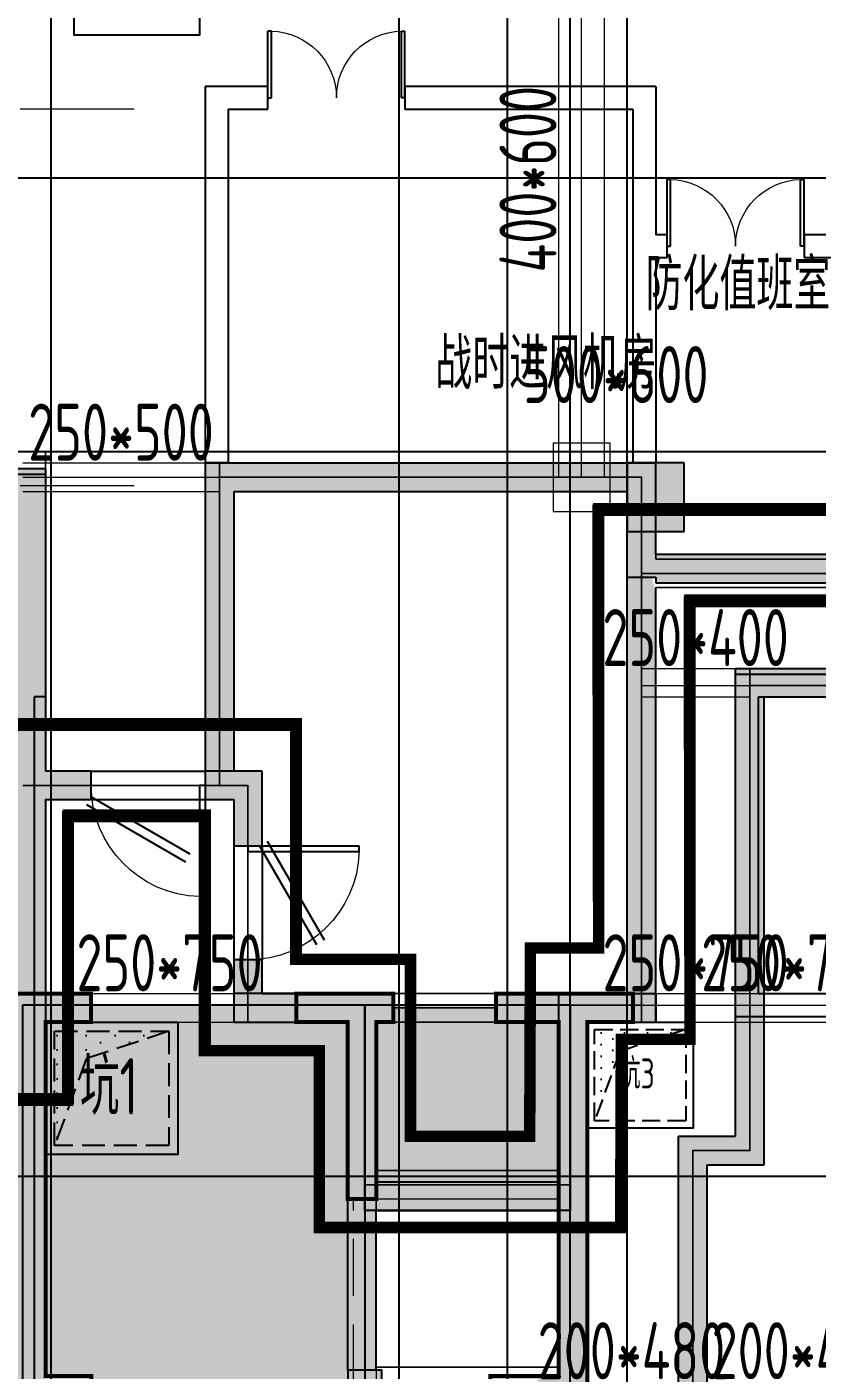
# Model space of a CAD drawing. Extents: x 369444 to 684549, y -549309 to 575337.
# Drawn here: x 485911 to 492840, y 393707 to 405479 of the extents above; entities that cross this region are included whole.
import ezdxf

# ---------------------------------------------------------------- set-up
doc = ezdxf.new("R2010")
doc.units = 0
doc.header["$LTSCALE"] = 1000
doc.header["$MEASUREMENT"] = 0
for name, pattern in [('DASH', [0.35, 0.25, -0.1]), ('DASHED', [0.75, 0.5, -0.25]), ('DOTE', [2.42, 2, -0.2, 0.02, -0.2]), ('HIDDEN', [9.525, 6.35, -3.175])]:
    doc.linetypes.add(name, pattern=pattern)
for name, color, linetype, lineweight, true_color in [('-1-0-1', 7, 'Continuous', 0, 0xc0c0c0), ('-1-1-2', 7, 'Continuous', 0, 0xc0c0c0), ('-2-0-1', 1, 'Continuous', 0, 0xff0000), ('-2-1-2', 9, 'Continuous', 0, 0x808080), ('1-6-1', 7, 'Continuous', 0, 0x55ff55), ('1-6-2', 7, 'Continuous', 0, 0x55ff55), ('11-6-1', 2, 'Continuous', 0, 0xffff00), ('11-6-2', 2, 'Continuous', 0, 0xffff00), ('11-6-5', 2, 'Continuous', 0, 0xffff00), ('12-6-1', 4, 'Continuous', 0, 0x00ffff), ('12-6-2', 4, 'Continuous', 0, 0x00ffff), ('12-6-5', 4, 'Continuous', 0, 0x00ffff), ('21-0-1', 7, 'Continuous', 0, 0xb4dfff), ('21-0-2', 7, 'Continuous', 0, 0xb4dfff)]:
    doc.layers.add(name, color=color, linetype=linetype, lineweight=lineweight, true_color=true_color)
for name, color, linetype in [('A-WALL-HATCH', 8, 'Continuous'), ('AIRD-PLUM', 122, 'Continuous'), ('BEAM_CON', 4, 'Continuous'), ('BEAM_SE', 144, 'DASHED'), ('COLUMN', 9, 'Continuous'), ('DOTE', 1, 'Continuous'), ('PUB_HATCH', 8, 'Continuous'), ('WALL', 9, 'Continuous'), ('WINDOW', 4, 'Continuous'), ('XX', 13, 'HIDDEN'), ('作业图', 7, 'Continuous'), ('填充', 8, 'Continuous'), ('文字', 2, 'Continuous'), ('砼墙', 151, 'Continuous'), ('车库集水坑', 60, 'Continuous'), ('防火分区线', 7, 'Continuous')]:
    doc.layers.add(name, color=color, linetype=linetype)
doc.layers.add('DOTE2', color=122, linetype='DOTE', lineweight=9)
doc.layers.add('S_ConcWall', color=3, linetype='Continuous', lineweight=35)
doc.styles.add('_TCH_DIM', font='SIMPLEX', dxfattribs={"bigfont": 'GBCBIG'})
doc.styles.add('yjkcad', font='yjkeng.shx', dxfattribs={"width": 0.7, "height": 250, "bigfont": 'yjkchn.shx'})
doc.styles.add('说明', font='TSSDENG', dxfattribs={"width": 0.7, "bigfont": 'HZTXT'})

# ---------------------------------------------------------------- blocks, each defined once
blk = doc.blocks.new('$DorLib2D$00000001')
for p, q in [((0.45, 0.975), (0.5, 0.975)), ((0.45, 0), (0.45, 0.975)), ((0.5, 0), (0.5, 0.975)), ((0.5, 0), (0.45, 0))]:
    blk.add_line(p, q)
at = {"lineweight": 13}
blk.add_arc((0.475, 0), 0.975, 91.4693, 180, dxfattribs=at)
blk = doc.blocks.new('nihao23fdf')
at = {"layer": '砼墙'}
h = blk.add_hatch(color=0, dxfattribs=at)
h.dxf.hatch_style = 1
h.paths.add_polyline_path([(-17550, -6200), (-17550, -5950), (-17950, -5950), (-17950, -2850), (-17550, -2850), (-17550, -2600), (-18250, -2600), (-18250, -6000), (-18250, -6200), (-18050, -6200)])
h.paths.add_polyline_path([(-17950, -8300), (-18250, -8300), (-18250, -13650), (-17400, -13650), (-17400, -13400), (-17950, -13400)])
h.paths.add_polyline_path([(-14075, -9250), (-13825, -9250), (-13825, -7250), (-14075, -7250)])
h.paths.add_polyline_path([(-13800, -10450), (-14100, -10450), (-14100, -13400), (-14700, -13400), (-14700, -13650), (-14049, -13650), (-13249, -13650), (-13249, -13400), (-13800, -13400)])
h.paths.add_polyline_path([(-15250, -2600), (-15750, -2600), (-15750, -2850), (-15300, -2850), (-15300, -4400), (-15050, -4400), (-15050, -2850), (-14900, -2850), (-14900, -2600)])
h.paths.add_polyline_path([(-13450, -2850), (-13450, -5950), (-14050, -5950), (-14050, -6200), (-13200, -6200), (-13200, -2850), (-12801, -2850), (-12801, -2600), (-13250, -2600), (-14000, -2600), (-14000, -2850)])
h.paths.add_polyline_path([(-10400, -2600), (-11001, -2600), (-11001, -2850), (-10425, -2850), (-10425, -4650), (-10175, -4650), (-10175, -2850), (-9800, -2850), (-9800, -2600)])
h.paths.add_polyline_path([(-8300, -2600), (-8300, 0), (0, 0), (0, -2600), (-600, -2600), (-600, -2800), (0, -2800), (0, -2850), (0, -4700), (250, -4700), (250, -2850), (900, -2850), (900, -2600), (250, -2600), (250, 250), (-8550, 250), (-8550, -2600), (-8600, -2600), (-8600, -2800), (-8600, -2850), (-7950, -2850), (-7950, -4500), (-7700, -4500), (-7700, -2600)])
h.paths.add_polyline_path([(2725, -2850), (3300, -2850), (3300, -2600), (2701, -2600), (2100, -2600), (2100, -2850), (2475, -2850), (2475, -4650), (2725, -4650)])
h.paths.add_polyline_path([(5500, -2850), (5500, -6200), (6350, -6200), (6350, -5950), (5750, -5950), (5750, -2850), (6300, -2850), (6300, -2600), (5550, -2600), (5100, -2600), (5100, -2850)])
h.paths.add_polyline_path([(7551, -2600), (7200, -2600), (7200, -2850), (7350, -2850), (7350, -4400), (7600, -4400), (7600, -2850), (8050, -2850), (8050, -2600)])
h.paths.add_polyline_path([(10250, -2850), (10250, -5950), (9850, -5950), (9850, -6200), (10350, -6200), (10550, -6200), (10550, -6000), (10550, -2600), (9850, -2600), (9850, -2850)])
h.paths.add_polyline_path([(10550, -8300), (10250, -8300), (10250, -13400), (9700, -13400), (9700, -13650), (10550, -13650)])
h.paths.add_polyline_path([(6100, -13400), (5550, -13400), (5550, -13650), (6350, -13650), (7000, -13650), (7000, -13400), (6400, -13400), (6400, -10450), (6100, -10450)])
h.paths.add_polyline_path([(6125, -9250), (6375, -9250), (6375, -7250), (6125, -7250)])
h.paths.add_polyline_path([(-450, -14650), (-450, -13650), (150, -13650), (150, -13400), (-450, -13400), (-450, -10210), (-700, -10210), (-700, -14250), (-950, -14250), (-950, -14650)])
h.paths.add_polyline_path([(250, -9210), (250, -6200), (800, -6200), (800, -5950), (0, -5950), (0, -6000), (0, -6200), (0, -8900), (-450, -8900), (-900, -8900), (-900, -9210), (-700, -9210), (-700, -9310), (-450, -9310), (-450, -9210)])
h.paths.add_polyline_path([(-7250, -9210), (-7250, -9310), (-7000, -9310), (-7000, -9210), (-6800, -9210), (-6800, -8900), (-7250, -8900), (-7700, -8900), (-7700, -6200), (-7700, -6000), (-7700, -5950), (-8500, -5950), (-8500, -6200), (-7950, -6200), (-7950, -9210)])
h.paths.add_polyline_path([(-7250, -13400), (-7850, -13400), (-7850, -13650), (-7250, -13650), (-7250, -14650), (-6750, -14650), (-6750, -14250), (-7000, -14250), (-7000, -10209), (-7250, -10209)])
at = {"layer": '砼墙', "color": 0, "lineweight": 35, "ltscale": 1}
for points in [[(-17950, -5950), (-17950, -2850), (-17550, -2850), (-17550, -2600), (-18250, -2600), (-18250, -6000), (-18250, -6200), (-18050, -6200), (-17550, -6200), (-17550, -5950)], [(-14900, -2600), (-14900, -2850), (-15050, -2850), (-15050, -4400), (-15300, -4400), (-15300, -2850), (-15750, -2850), (-15750, -2600), (-15250, -2600)], [(-13200, -2850), (-13200, -6200), (-14050, -6200), (-14050, -5950), (-13450, -5950), (-13450, -2850), (-14000, -2850), (-14000, -2600), (-13250, -2600), (-12801, -2600), (-12801, -2850)]]:
    blk.add_lwpolyline(points, close=True, dxfattribs=at)
blk = doc.blocks.new('_FZH')
blk.add_lwpolyline([(-0.5, -0.5), (0.5, -0.5), (0.5, 0.5), (-0.5, 0.5)], close=True)
at = {"layer": 'PUB_HATCH'}
blk.add_solid([(-0.5, -0.5), (0.5, -0.5), (-0.5, 0.5), (0.5, 0.5)], dxfattribs=at)
blk = doc.blocks.new('$DorLib2D$00000002')
for p, q in [((-0.5, 0), (-0.5, 0.4875)), ((-0.475, 0.4875), (-0.5, 0.4875)), ((-0.475, 0), (-0.475, 0.4875)), ((0.475, 0), (0.475, 0.4875)), ((0.475, 0.4875), (0.5, 0.4875)), ((0.5, 0), (0.5, 0.4875)), ((-0.5, 0), (-0.475, 0)), ((0.5, 0), (0.475, 0))]:
    blk.add_line(p, q)
at = {"lineweight": 13}
for centre, start, end in [((-0.4875, 0), 0, 88.53072), ((0.4875, 0), 91.46928, 180)]:
    blk.add_arc(centre, 0.4875, start, end, dxfattribs=at)
blk = doc.blocks.new('$DorLib2D$00000179')
at = {"color": 0}
for p, q in [((-0.54, 0.169), (0.326, 0.669)), ((-0.5, 0.1), (0.366, 0.6))]:
    blk.add_line(p, q, dxfattribs=at)
blk = doc.blocks.new('JSK1000')
at = {"layer": 'AIRD-PLUM'}
h = blk.add_hatch(dxfattribs=at)
h.set_pattern_fill('DOTS', color=8, scale=80, style=0)
h.set_pattern_definition([(0, (-20, -20), (63.5, 127), [0, -127])])
h.paths.add_polyline_path([(80, 1080), (80, 80), (321, 803), (1080, 1080)])
at = {"layer": 'AIRD-PLUM', "ltscale": 0.25}
blk.add_lwpolyline([(0, 0), (1160, 0), (1160, 1160), (0, 1160)], close=True, dxfattribs=at)
at = {"layer": 'AIRD-PLUM', "color": 8, "linetype": 'DASH', "ltscale": 0.8}
blk.add_lwpolyline([(80, 80), (1080, 80), (1080, 1080), (80, 1080)], close=True, dxfattribs=at)
blk.add_lwpolyline([(80, 80), (321, 803), (1080, 1080)], dxfattribs=at)
blk = doc.blocks.new('A$C69B9310D')
at = {"layer": 'AIRD-PLUM', "xscale": -1, "rotation": 90}
blk.add_blockref('JSK1000', (1160, 1160), dxfattribs=at)
at = {"layer": '文字', "style": '说明', "width": 0.7}
blk.add_text('坑1', height=495, dxfattribs=at).set_placement((302, 350))
blk = doc.blocks.new('A$C344F088D')
at = {"layer": 'BEAM_CON', "color": 0, "lineweight": 18, "ltscale": 1}
for p, q in [((-12551, 200), (-9001, 200)), ((-12551, -50), (-10751, -50)), ((-9901, -50), (-9001, -50)), ((-7801, -50), (-6001, -50)), ((-10050, -3200), (-10050, -1600))]:
    blk.add_line(p, q, dxfattribs=at)
at = {"layer": 'BEAM_SE', "color": 0, "lineweight": 18, "ltscale": 1}
for p, q in [((-7801, 200), (-6001, 200)), ((-10250, -3200), (-10250, -1600))]:
    blk.add_line(p, q, dxfattribs=at)
at = {"layer": 'S_ConcWall', "color": 0, "lineweight": 35, "ltscale": 1, "const_width": 35}
for points in [[(-12550, -3150), (-12950, -3150), (-12950, -50), (-12551, -50), (-12551, 200), (-13250, 200), (-13250, -3200), (-13250, -3400), (-13050, -3400), (-12550, -3400)], [(-10251, 200), (-9901, 200), (-9901, -50), (-10051, -50), (-10050, -1600), (-10300, -1600), (-10301, -50), (-10751, -50), (-10751, 200)], [(-7801, -50), (-8200, -50), (-8200, -3400), (-9050, -3400), (-9050, -3150), (-8450, -3150), (-8450, -50), (-9001, -50), (-9001, 200), (-8250, 200), (-7801, 200)]]:
    blk.add_lwpolyline(points, close=True, dxfattribs=at)

msp = doc.modelspace()

# ---------------------------------------------------------------- hatches: boundary and pattern name
at = {"layer": 'A-WALL-HATCH'}
msp.add_hatch(color=256, dxfattribs=at).paths.add_polyline_path([(491674.6, 401057), (491674.6, 401657), (491174.6, 401657), (491174.6, 401057)])
at = {"layer": 'PUB_HATCH'}
for color, points in [(256, [(485774.6, 401357), (486074.6, 401607), (483474.6, 401607), (483974.6, 401357)]), (256, [(486074.6, 401607), (485774.6, 401357), (485774.6, 399857), (485834.6, 399727), (486074.6, 399707)]), (256, [(487724.6, 401407), (487474.6, 401657), (487474.6, 398957), (487724.6, 398957)]), (256, [(487474.6, 401657), (487724.6, 401407), (491174.6, 401407), (491424.6, 401657)]), (256, [(491374.6, 400727), (491424.6, 400857), (491424.6, 401657), (491174.6, 401407), (491174.6, 400707)]), (256, [(491374.6, 400727), (491424.6, 400607), (494824.6, 400607), (494524.6, 400857), (491424.6, 400857)]), (256, [(491424.6, 400657), (491424.6, 400607), (491374.6, 400727), (491174.6, 400707), (491174.6, 400657)]), (31, [(491174.6, 397007), (491424.6, 396757), (491424.6, 400557), (491374.6, 400677), (491174.6, 400657)]), (256, [(492124.6, 399857), (492374.6, 399607), (500174.6, 399607), (499924.6, 399857)]), (256, [(492124.6, 395757), (492374.6, 395507), (492374.6, 399607), (492124.6, 399857)]), (256, [(485834.6, 399727), (485774.6, 399607), (485774.6, 398807), (485974.6, 398823.6), (486074.6, 398957), (486074.6, 399707)]), (256, [(486074.6, 398707), (486474.6, 398707), (486474.6, 398957), (486074.6, 398957), (485974.6, 398823.6)]), (256, [(487974.6, 398957), (487474.6, 398957), (487474.6, 398707), (487724.6, 398707)]), (256, [(487724.6, 398707), (487724.6, 398302.6), (487974.6, 398302.6), (487974.6, 398957)]), (256, [(485974.6, 398823.6), (485774.6, 398807), (485774.6, 393407), (486014.6, 393527), (486074.6, 393707), (486074.6, 398707)]), (256, [(487974.6, 397007), (487974.6, 397302.6), (487724.6, 397302.6), (487724.6, 396757)]), (256, [(487974.6, 397007), (487724.6, 396757), (488724.5, 396757), (488857.8, 396840.3), (488874.5, 397007)]), (256, [(488857.8, 396840.3), (488974.5, 396757), (489124.1, 396757), (489124.1, 397007), (488874.5, 397007)]), (256, [(490574.6, 397007.1), (490824.6, 396757.1), (491424.6, 396757.1), (491424.6, 397007.1)]), (256, [(490657.9, 395232.1), (490824.6, 395232.1), (490824.6, 396757.1), (490574.6, 397007.1), (490574.6, 395357.1)]), (256, [(488891.1, 395232.1), (488974.5, 395357.1), (488974.5, 396757), (488857.8, 396840.3), (488724.5, 396757), (488724.5, 395232.1)]), (256, [(491624.6, 391957), (491874.6, 391707), (491874.6, 395507), (491624.6, 395757)]), (256, [(491624.6, 395757), (491874.6, 395507), (492374.6, 395507), (492124.6, 395757)]), (256, [(488891.1, 395232.1), (488974.5, 395107.1), (490574.6, 395107.1), (490657.9, 395232.1), (490574.6, 395357.1), (488974.5, 395357.1)]), (256, [(488724.5, 393707), (488974.5, 393707), (488974.5, 395107.1), (488891.1, 395232.1), (488724.5, 395232.1)]), (256, [(490574.6, 393707), (490824.6, 393707), (490824.6, 395232.1), (490657.9, 395232.1), (490574.6, 395107.1)])]:
    msp.add_hatch(color=color, dxfattribs=at).paths.add_polyline_path(points)
at = {"layer": '填充'}
h = msp.add_hatch(dxfattribs=at)
h.set_pattern_fill('DOTS', color=256, scale=100)
h.set_pattern_definition([(0, (439806.72, 608323.87), (79.375, 158.75), [0, -158.75])])
h.paths.add_polyline_path([(488874.5, 395107), (490674.5, 395107), (490674.5, 396907), (488874.5, 396907)])
h.paths.add_polyline_path([(488874.5, 396907), (485874.5, 396907), (485874.5, 392107), (488874.5, 392107)])
h.paths.add_polyline_path([(509674.5, 394707), (511524.7, 394707), (511524.7, 396907), (509674.5, 396907)])

# ---------------------------------------------------------------- linework, layer by layer
at = {"layer": '-1-0-1', "color": 0}
for p in [(487599.4, 401532, -3600), (490774.3, 401532, -3600), (491299.4, 401532, -3600), (491299.4, 400689.9, -3600), (491299.4, 399706.9, -3600), (492249.4, 399706.9, -3600), (487599.4, 398831.9, -3600), (487849.4, 398831.9, -3600), (486474.1, 396906.9, -3600), (487849.4, 396906.9, -3600), (488873.8, 396906.9, -3600), (490674.3, 396906.9, -3600), (491299.4, 396906.9, -3600), (492249.4, 396906.9, -3600), (491749.2, 395632.2, -3600), (492249.4, 395632.2, -3600), (488874.3, 395331.7, -3600), (490674.3, 395332.1, -3600)]:
    msp.add_point(p, dxfattribs=at)
at = {"layer": '-1-1-2', "color": 0}
for p, q in [((487599.4, 401532, -3600), (487599.4, 401532)), ((490774.3, 401532, -3600), (490774.3, 401532)), ((491299.4, 401532, -3600), (491299.4, 401532)), ((491299.4, 400689.9, -3600), (491299.4, 400689.9)), ((491299.4, 399706.9, -3600), (491299.4, 399706.9)), ((492249.4, 399706.9, -3600), (492249.4, 399706.9)), ((487599.4, 398831.9, -3600), (487599.4, 398831.9)), ((487849.4, 398831.9, -3600), (487849.4, 398831.9)), ((486474.1, 396906.9, -3600), (486474.1, 396906.9)), ((487849.4, 396906.9, -3600), (487849.4, 396906.9)), ((488873.8, 396906.9, -3600), (488873.8, 396906.9)), ((490674.3, 396906.9, -3600), (490674.3, 396906.9)), ((491299.4, 396906.9, -3600), (491299.4, 396906.9)), ((492249.4, 396906.9, -3600), (492249.4, 396906.9)), ((491749.2, 395632.2, -3600), (491749.2, 395632.2)), ((492249.4, 395632.2, -3600), (492249.4, 395632.2)), ((488874.3, 395331.7, -3600), (488874.3, 395331.7)), ((490674.3, 395332.1, -3600), (490674.3, 395332.1))]:
    msp.add_line(p, q, dxfattribs=at)
at = {"layer": '-2-0-1', "color": 0}
for p, q in [((490774.3, 401532, -3600), (490774.3, 406757.1, -3600)), ((485874.3, 401532, -3600), (487599.4, 401532, -3600)), ((487599.4, 398831.9, -3600), (487599.4, 401532, -3600)), ((487599.4, 401532, -3600), (490774.3, 401532, -3600)), ((490774.3, 401532, -3600), (491299.4, 401532, -3600)), ((491299.4, 400689.9, -3600), (491299.4, 401532, -3600)), ((491299.4, 400689.9, -3600), (494674.4, 400689.9, -3600)), ((491299.4, 399706.9, -3600), (491299.4, 400689.9, -3600)), ((491299.4, 396906.9, -3600), (491299.4, 399706.9, -3600)), ((491299.4, 399706.9, -3600), (492249.4, 399706.9, -3600)), ((492249.4, 399706.9, -3600), (495624.3, 399706.9, -3600)), ((492249.4, 396906.9, -3600), (492249.4, 399706.9, -3600)), ((485874.3, 398831.9, -3600), (487599.4, 398831.9, -3600)), ((487599.4, 398831.9, -3600), (487849.4, 398831.9, -3600)), ((487849.4, 396906.9, -3600), (487849.4, 398831.9, -3600)), ((485874.3, 396906.9, -3600), (486474.1, 396906.9, -3600)), ((486474.1, 396906.9, -3600), (487849.4, 396906.9, -3600)), ((487849.4, 396906.9, -3600), (488873.8, 396906.9, -3600)), ((488874.3, 395331.7, -3600), (488873.8, 396906.9, -3600)), ((488873.8, 396906.9, -3600), (490674.3, 396906.9, -3600)), ((490674.3, 395332.1, -3600), (490674.3, 396906.9, -3600)), ((490674.3, 396906.9, -3600), (491299.4, 396906.9, -3600)), ((491299.4, 396906.9, -3600), (492249.4, 396906.9, -3600)), ((492249.4, 396906.9, -3600), (493030.2, 396906.9, -3600)), ((492249.4, 395632.2, -3600), (492249.4, 396906.9, -3600)), ((491749.2, 393506.9, -3600), (491749.2, 395632.2, -3600)), ((491749.2, 395632.2, -3600), (492249.4, 395632.2, -3600)), ((488874.3, 395331.7, -3600), (490674.3, 395332.1, -3600)), ((488874.3, 393506.9, -3600), (488874.3, 395331.7, -3600)), ((490674.3, 393506.9, -3600), (490674.3, 395332.1, -3600))]:
    msp.add_line(p, q, dxfattribs=at)
at = {"layer": '-2-1-2', "color": 0}
for p, q in [((490774.3, 401532), (490774.3, 406757.1)), ((485874.3, 401532), (487599.4, 401532)), ((487599.4, 398831.9), (487599.4, 401532)), ((487599.4, 401532), (490774.3, 401532)), ((490774.3, 401532), (491299.4, 401532)), ((491299.4, 400689.9), (491299.4, 401532)), ((491299.4, 400689.9), (494674.4, 400689.9)), ((491299.4, 399706.9), (491299.4, 400689.9)), ((491299.4, 396906.9), (491299.4, 399706.9)), ((491299.4, 399706.9), (492249.4, 399706.9)), ((492249.4, 399706.9), (495624.3, 399706.9)), ((492249.4, 396906.9), (492249.4, 399706.9)), ((485874.3, 398831.9), (487599.4, 398831.9)), ((487599.4, 398831.9), (487849.4, 398831.9)), ((487849.4, 396906.9), (487849.4, 398831.9)), ((485874.3, 396906.9), (486474.1, 396906.9)), ((486474.1, 396906.9), (487849.4, 396906.9)), ((487849.4, 396906.9), (488873.8, 396906.9)), ((488874.3, 395331.7), (488873.8, 396906.9)), ((488873.8, 396906.9), (490674.3, 396906.9)), ((490674.3, 395332.1), (490674.3, 396906.9)), ((490674.3, 396906.9), (491299.4, 396906.9)), ((491299.4, 396906.9), (492249.4, 396906.9)), ((492249.4, 396906.9), (493030.2, 396906.9)), ((492249.4, 395632.2), (492249.4, 396906.9)), ((491749.2, 393506.9), (491749.2, 395632.2)), ((491749.2, 395632.2), (492249.4, 395632.2)), ((488874.3, 395331.7), (490674.3, 395332.1)), ((488874.3, 393506.9), (488874.3, 395331.7)), ((490674.3, 393506.9), (490674.3, 395332.1))]:
    msp.add_line(p, q, dxfattribs=at)
at = {"layer": '1-6-1', "color": 0}
for p, q in [((486074.3, 401756.9, -3600), (483499.4, 401756.9, -3600)), ((483499.4, 401756.9), (486074.3, 401756.9)), ((486074.3, 401756.9), (486074.3, 401532)), ((486074.3, 401756.9, -3600), (486074.3, 401756.9)), ((486074.3, 401532, -3600), (486074.3, 401756.9, -3600)), ((486074.3, 401756.9), (486074.3, 401756.9, -3600)), ((487474.4, 401657, -3600), (487474.4, 398956.9, -3600)), ((487474.4, 401657), (487474.4, 401657, -3600)), ((487474.4, 398956.9), (487474.4, 401657)), ((487474.4, 401657, -3600), (487474.4, 401657)), ((490774.3, 401657, -3600), (487474.4, 401657, -3600)), ((487474.4, 401657), (490774.3, 401657)), ((490774.3, 401657, -3600), (490774.3, 401657)), ((491424.4, 401657, -3600), (490774.3, 401657, -3600)), ((490774.3, 401657), (491424.4, 401657)), ((490774.3, 401657), (490774.3, 401657, -3600)), ((491424.4, 401657), (491424.4, 400814.9)), ((491424.4, 401657, -3600), (491424.4, 401657)), ((491424.4, 400814.9, -3600), (491424.4, 401657, -3600)), ((491424.4, 401657), (491424.4, 401657, -3600)), ((486074.3, 401532), (486074.3, 401532, -3600)), ((486074.3, 401532), (486074.3, 399932)), ((486074.3, 401532, -3600), (486074.3, 401532)), ((486074.3, 399932, -3600), (486074.3, 401532, -3600)), ((487724.4, 401407), (487724.4, 398956.9)), ((487724.4, 401407, -3600), (487724.4, 401407)), ((487724.4, 398956.9, -3600), (487724.4, 401407, -3600)), ((487724.4, 401407), (487724.4, 401407, -3600)), ((490774.3, 401407), (487724.4, 401407)), ((487724.4, 401407, -3600), (490774.3, 401407, -3600)), ((490774.3, 401407), (490774.3, 401407, -3600)), ((491174.4, 401407), (490774.3, 401407)), ((490774.3, 401407, -3600), (491174.4, 401407, -3600)), ((490774.3, 401407, -3600), (490774.3, 401407)), ((491174.4, 401407, -3600), (491174.4, 400689.9, -3600)), ((491174.4, 401407), (491174.4, 401407, -3600)), ((491174.4, 400689.9), (491174.4, 401407)), ((491174.4, 401407, -3600), (491174.4, 401407)), ((491424.4, 400814.9, -3600), (491424.4, 400814.9)), ((494549.4, 400814.9, -3600), (491424.4, 400814.9, -3600)), ((491424.4, 400814.9), (494549.4, 400814.9)), ((491424.4, 400814.9), (491424.4, 400814.9, -3600)), ((491174.4, 400689.9, -3600), (491174.4, 400689.9)), ((491174.4, 400689.9, -3600), (491174.4, 399706.9, -3600)), ((491174.4, 400689.9), (491174.4, 400689.9, -3600)), ((491174.4, 399706.9), (491174.4, 400689.9)), ((491424.4, 400564.9), (491424.4, 400564.9, -3600)), ((494799.4, 400564.9), (491424.4, 400564.9)), ((491424.4, 400564.9, -3600), (494799.4, 400564.9, -3600)), ((491424.4, 400564.9), (491424.4, 399706.9)), ((491424.4, 400564.9, -3600), (491424.4, 400564.9)), ((491424.4, 399706.9, -3600), (491424.4, 400564.9, -3600)), ((486074.3, 399932), (486074.3, 398956.9)), ((486074.3, 399932, -3600), (486074.3, 399932)), ((486074.3, 398956.9, -3600), (486074.3, 399932, -3600)), ((486074.3, 399932), (486074.3, 399932, -3600)), ((492124.4, 399856.9, -3600), (492124.4, 396906.9, -3600)), ((492124.4, 399856.9), (492124.4, 399856.9, -3600)), ((492124.4, 396906.9), (492124.4, 399856.9)), ((492124.4, 399856.9, -3600), (492124.4, 399856.9)), ((495624.3, 399856.9, -3600), (492124.4, 399856.9, -3600)), ((492124.4, 399856.9), (495624.3, 399856.9)), ((491174.4, 399706.9, -3600), (491174.4, 397006.9, -3600)), ((491174.4, 399706.9), (491174.4, 399706.9, -3600)), ((491174.4, 397006.9), (491174.4, 399706.9)), ((491174.4, 399706.9, -3600), (491174.4, 399706.9)), ((491424.4, 399706.9), (491424.4, 396756.9)), ((491424.4, 399706.9, -3600), (491424.4, 399706.9)), ((491424.4, 396756.9, -3600), (491424.4, 399706.9, -3600)), ((491424.4, 399706.9), (491424.4, 399706.9, -3600)), ((492374.4, 399606.9), (492374.4, 396906.9)), ((492374.4, 399606.9, -3600), (492374.4, 399606.9)), ((492374.4, 396906.9, -3600), (492374.4, 399606.9, -3600)), ((492374.4, 399606.9), (492374.4, 399606.9, -3600)), ((495474.3, 399606.9), (492374.4, 399606.9)), ((492374.4, 399606.9, -3600), (495474.3, 399606.9, -3600)), ((486074.3, 398956.9, -3600), (486074.3, 398956.9)), ((487474.4, 398956.9, -3600), (486074.3, 398956.9, -3600)), ((486074.3, 398956.9), (487474.4, 398956.9)), ((486074.3, 398956.9), (486074.3, 398956.9, -3600)), ((487474.4, 398956.9), (487474.4, 398956.9, -3600)), ((487474.4, 398956.9, -3600), (487474.4, 398956.9)), ((487724.4, 398956.9, -3600), (487724.4, 398956.9)), ((487974.4, 398956.9, -3600), (487724.4, 398956.9, -3600)), ((487724.4, 398956.9), (487974.4, 398956.9)), ((487724.4, 398956.9), (487724.4, 398956.9, -3600)), ((487974.4, 398956.9), (487974.4, 398956.9, -3600)), ((487974.4, 398956.9), (487974.4, 397006.9)), ((487974.4, 398956.9, -3600), (487974.4, 398956.9)), ((487974.4, 397006.9, -3600), (487974.4, 398956.9, -3600)), ((486074.3, 398706.9), (486074.3, 398706.9, -3600)), ((487599.4, 398706.9), (486074.3, 398706.9)), ((486074.3, 398706.9, -3600), (487599.4, 398706.9, -3600)), ((486074.3, 398706.9), (486074.3, 398007)), ((486074.3, 398706.9, -3600), (486074.3, 398706.9)), ((486074.3, 398007, -3600), (486074.3, 398706.9, -3600)), ((487599.4, 398706.9, -3600), (487599.4, 398706.9)), ((487599.4, 398706.9), (487599.4, 398706.9, -3600)), ((487724.4, 398706.9), (487599.4, 398706.9)), ((487599.4, 398706.9, -3600), (487724.4, 398706.9, -3600)), ((487724.4, 398706.9, -3600), (487724.4, 398706.9)), ((487724.4, 398706.9, -3600), (487724.4, 396756.9, -3600)), ((487724.4, 398706.9), (487724.4, 398706.9, -3600)), ((487724.4, 396756.9), (487724.4, 398706.9)), ((486074.3, 398007), (486074.3, 397006.9)), ((486074.3, 398007, -3600), (486074.3, 398007)), ((486074.3, 397006.9, -3600), (486074.3, 398007, -3600)), ((486074.3, 398007), (486074.3, 398007, -3600)), ((486074.3, 397006.9), (486074.3, 397006.9, -3600)), ((486074.3, 397006.9, -3600), (486074.3, 397006.9)), ((486474.1, 397006.9, -3600), (486074.3, 397006.9, -3600)), ((486074.3, 397006.9), (486474.1, 397006.9)), ((486474.1, 397006.9), (486474.1, 397006.9, -3600)), ((486474.1, 397006.9, -3600), (486474.1, 397006.9)), ((486474.1, 396756.9, -3600), (486474.1, 397006.9, -3600)), ((486474.1, 397006.9), (486474.1, 396756.9)), ((487974.4, 397006.9), (487974.4, 397006.9, -3600)), ((487974.4, 397006.9, -3600), (487974.4, 397006.9)), ((488873.8, 397006.9, -3600), (487974.4, 397006.9, -3600)), ((487974.4, 397006.9), (488873.8, 397006.9)), ((488873.8, 397006.9), (488873.8, 397006.9, -3600)), ((488873.8, 397006.9), (490674.3, 397006.9)), ((488873.8, 397006.9, -3600), (488873.8, 397006.9)), ((489124.8, 397006.9, -3600), (488873.8, 397006.9, -3600)), ((489124.8, 397006.9, -1500), (489124.8, 397006.9, -3600)), ((490024.8, 397006.9, -1500), (489124.8, 397006.9, -1500)), ((490674.3, 397006.9, -3600), (490024.8, 397006.9, -3600)), ((490024.8, 397006.9, -3600), (490024.8, 397006.9, -1500)), ((490674.3, 397006.9, -3600), (490674.3, 397006.9)), ((491174.4, 397006.9, -3600), (490674.3, 397006.9, -3600)), ((490674.3, 397006.9), (491174.4, 397006.9)), ((490674.3, 397006.9), (490674.3, 397006.9, -3600)), ((491174.4, 397006.9, -3600), (491174.4, 397006.9)), ((491174.4, 397006.9), (491174.4, 397006.9, -3600)), ((492124.4, 396906.9, -3600), (492124.4, 396906.9)), ((492124.4, 396906.9, -3600), (492124.4, 395757.2, -3600)), ((492124.4, 396906.9), (492124.4, 396906.9, -3600)), ((492124.4, 395757.2), (492124.4, 396906.9)), ((492374.4, 396906.9), (492374.4, 396906.9, -3600)), ((492374.4, 396906.9), (492374.4, 395632.2)), ((492374.4, 396906.9, -3600), (492374.4, 396906.9)), ((492374.4, 395632.2, -3600), (492374.4, 396906.9, -3600)), ((486074.3, 396756.9), (486074.3, 396756.9, -3600)), ((486474.1, 396756.9), (486074.3, 396756.9)), ((486074.3, 396756.9, -3600), (486474.1, 396756.9, -3600)), ((486074.3, 396756.9), (486074.3, 395507)), ((486074.3, 396756.9, -3600), (486074.3, 396756.9)), ((486074.3, 395507, -3600), (486074.3, 396756.9, -3600)), ((486474.1, 396756.9, -3600), (486474.1, 396756.9)), ((486474.1, 396756.9), (486474.1, 396756.9, -3600)), ((487724.4, 396756.9, -3600), (487724.4, 396756.9)), ((487724.4, 396756.9), (487724.4, 396756.9, -3600)), ((488723.9, 396756.9), (487724.4, 396756.9)), ((487724.4, 396756.9, -3600), (488723.9, 396756.9, -3600)), ((488723.9, 396756.9, -3600), (488724.3, 395331.7, -3600)), ((488723.9, 396756.9), (488723.9, 396756.9, -3600)), ((488724.3, 395331.7), (488723.9, 396756.9)), ((488723.9, 396756.9, -3600), (488723.9, 396756.9)), ((488973.9, 396756.9), (488974.2, 395456.7)), ((488973.9, 396756.9, -3600), (488973.9, 396756.9)), ((488974.2, 395456.7, -3600), (488973.9, 396756.9, -3600)), ((488973.9, 396756.9, -3600), (489124.8, 396756.9, -3600)), ((488973.9, 396756.9), (488973.9, 396756.9, -3600)), ((490574.3, 396756.9), (488973.9, 396756.9)), ((489124.8, 396756.9, -1500), (490024.8, 396756.9, -1500)), ((489124.8, 396756.9, -3600), (489124.8, 396756.9, -1500)), ((490024.8, 396756.9, -3600), (490574.3, 396756.9, -3600)), ((490024.8, 396756.9, -1500), (490024.8, 396756.9, -3600)), ((490574.3, 396756.9, -3600), (490574.3, 395457, -3600)), ((490574.3, 396756.9), (490574.3, 396756.9, -3600)), ((490574.3, 395457), (490574.3, 396756.9)), ((490574.3, 396756.9, -3600), (490574.3, 396756.9)), ((490824.3, 396756.9), (490824.3, 395332.1)), ((490824.3, 396756.9, -3600), (490824.3, 396756.9)), ((490824.3, 395332.1, -3600), (490824.3, 396756.9, -3600)), ((490824.3, 396756.9), (490824.3, 396756.9, -3600)), ((491424.4, 396756.9), (490824.3, 396756.9)), ((490824.3, 396756.9, -3600), (491424.4, 396756.9, -3600)), ((491424.4, 396756.9), (491424.4, 396756.9, -3600)), ((491424.4, 396756.9, -3600), (491424.4, 396756.9)), ((491624.2, 395757.2, -3600), (491624.2, 393506.9, -3600)), ((491624.2, 395757.2), (491624.2, 395757.2, -3600)), ((491624.2, 393506.9), (491624.2, 395757.2)), ((491624.2, 395757.2, -3600), (491624.2, 395757.2)), ((492124.4, 395757.2, -3600), (491624.2, 395757.2, -3600)), ((491624.2, 395757.2), (492124.4, 395757.2)), ((492124.4, 395757.2), (492124.4, 395757.2, -3600)), ((492124.4, 395757.2, -3600), (492124.4, 395757.2)), ((492374.4, 395632.2), (492374.4, 395632.2, -3600)), ((486074.3, 395507), (486074.3, 393656.9)), ((486074.3, 395507, -3600), (486074.3, 395507)), ((486074.3, 393656.9, -3600), (486074.3, 395507, -3600)), ((486074.3, 395507), (486074.3, 395507, -3600)), ((490574.3, 395457, -3600), (488974.2, 395456.7, -3600)), ((488974.2, 395456.7), (490574.3, 395457)), ((488974.2, 395456.7, -3600), (488974.2, 395456.7)), ((488974.2, 395456.7), (488974.2, 395456.7, -3600)), ((490574.3, 395457), (490574.3, 395457, -3600)), ((490574.3, 395457, -3600), (490574.3, 395457)), ((491874.2, 395507.2), (491874.2, 393506.9)), ((491874.2, 395507.2, -3600), (491874.2, 395507.2)), ((491874.2, 393506.9, -3600), (491874.2, 395507.2, -3600)), ((491874.2, 395507.2), (491874.2, 395507.2, -3600)), ((492124.4, 395507.2), (491874.2, 395507.2)), ((491874.2, 395507.2, -3600), (492124.4, 395507.2, -3600)), ((492124.4, 395507.2, -3600), (492124.4, 395507.2)), ((488724.3, 395331.7, -3600), (488724.3, 395331.7)), ((488724.3, 395331.7, -3600), (488724.3, 393656.9, -3600)), ((488724.3, 395331.7), (488724.3, 395331.7, -3600)), ((488724.3, 393656.9), (488724.3, 395331.7)), ((490824.3, 395332.1), (490824.3, 395332.1, -3600)), ((490824.3, 395332.1), (490824.3, 393231.9)), ((490824.3, 395332.1, -3600), (490824.3, 395332.1)), ((490824.3, 393231.9, -3600), (490824.3, 395332.1, -3600)), ((490574.3, 395207), (488974.3, 395206.7)), ((488974.3, 395206.7, -3600), (490574.3, 395207, -3600)), ((488974.3, 395206.7), (488974.3, 395206.7, -3600)), ((488974.3, 395206.7), (488974.3, 393731.9)), ((488974.3, 395206.7, -3600), (488974.3, 395206.7)), ((488974.3, 393731.9, -3600), (488974.3, 395206.7, -3600)), ((490574.3, 395207, -3600), (490574.3, 395207)), ((490574.3, 395207, -3600), (490574.3, 393731.9, -3600)), ((490574.3, 395207), (490574.3, 395207, -3600)), ((490574.3, 393731.9), (490574.3, 395207)), ((488974.3, 393731.9, -3600), (488974.3, 393731.9)), ((490074.3, 393731.9, -3600), (488974.3, 393731.9, -3600)), ((488974.3, 393731.9), (490074.3, 393731.9)), ((488974.3, 393731.9), (488974.3, 393731.9, -3600)), ((490074.3, 393731.9), (490074.3, 393731.9, -3600)), ((490074.3, 393731.9, -3600), (490074.3, 393731.9)), ((490574.3, 393731.9, -3600), (490074.3, 393731.9, -3600)), ((490074.3, 393731.9), (490574.3, 393731.9)), ((490574.3, 393731.9, -3600), (490574.3, 393731.9)), ((490574.3, 393731.9), (490574.3, 393731.9, -3600))]:
    msp.add_line(p, q, dxfattribs=at)
at = {"layer": '1-6-2', "color": 0}
for p, q in [((487599.4, 401532), (487599.4, 398831.9)), ((487599.4, 401532, -3600), (487599.4, 401532)), ((487599.4, 398831.9, -3600), (487599.4, 401532, -3600)), ((487599.4, 401532), (487599.4, 401532, -3600)), ((490774.3, 401532), (487599.4, 401532)), ((487599.4, 401532, -3600), (490774.3, 401532, -3600)), ((490774.3, 401532), (490774.3, 401532, -3600)), ((491299.4, 401532), (490774.3, 401532)), ((490774.3, 401532, -3600), (491299.4, 401532, -3600)), ((490774.3, 401532, -3600), (490774.3, 401532)), ((491299.4, 401532), (491299.4, 400689.9)), ((491299.4, 401532, -3600), (491299.4, 401532)), ((491299.4, 400689.9, -3600), (491299.4, 401532, -3600)), ((491299.4, 401532, -3600), (491299.4, 401532)), ((491299.4, 400689.9), (491299.4, 400689.9, -3600)), ((494674.4, 400689.9), (491299.4, 400689.9)), ((491299.4, 400689.9, -3600), (494674.4, 400689.9, -3600)), ((491299.4, 400689.9), (491299.4, 400689.9, -3600)), ((491299.4, 400689.9), (491299.4, 399706.9)), ((491299.4, 400689.9, -3600), (491299.4, 400689.9)), ((491299.4, 399706.9, -3600), (491299.4, 400689.9, -3600)), ((491299.4, 399706.9), (491299.4, 396906.9)), ((491299.4, 399706.9, -3600), (491299.4, 399706.9)), ((491299.4, 396906.9, -3600), (491299.4, 399706.9, -3600)), ((491299.4, 399706.9), (491299.4, 399706.9, -3600)), ((492249.4, 399706.9), (492249.4, 396906.9)), ((492249.4, 399706.9, -3600), (492249.4, 399706.9)), ((492249.4, 396906.9, -3600), (492249.4, 399706.9, -3600)), ((492249.4, 399706.9), (492249.4, 399706.9, -3600)), ((495624.3, 399706.9), (492249.4, 399706.9)), ((492249.4, 399706.9, -3600), (495624.3, 399706.9, -3600)), ((487599.4, 398831.9), (485874.3, 398831.9)), ((485874.3, 398831.9, -3600), (487599.4, 398831.9, -3600)), ((487599.4, 398831.9, -3600), (487599.4, 398831.9)), ((487599.4, 398831.9), (487599.4, 398831.9, -3600)), ((487849.4, 398831.9), (487599.4, 398831.9)), ((487599.4, 398831.9, -3600), (487849.4, 398831.9, -3600)), ((487599.4, 398831.9), (487599.4, 398831.9, -3600)), ((487849.4, 398831.9, -3600), (487849.4, 398831.9)), ((487849.4, 398831.9), (487849.4, 396906.9)), ((487849.4, 398831.9, -3600), (487849.4, 398831.9)), ((487849.4, 396906.9, -3600), (487849.4, 398831.9, -3600)), ((486474.1, 396906.9), (485874.3, 396906.9)), ((485874.3, 396906.9, -3600), (486474.1, 396906.9, -3600)), ((486474.1, 396906.9, -3600), (486474.1, 396906.9)), ((487849.4, 396906.9), (487849.4, 396906.9, -3600)), ((487849.4, 396906.9), (487849.4, 396906.9, -3600)), ((488873.8, 396906.9), (487849.4, 396906.9)), ((487849.4, 396906.9, -3600), (488873.8, 396906.9, -3600)), ((488873.8, 396906.9), (488874.3, 395331.7)), ((488873.8, 396906.9, -3600), (488873.8, 396906.9)), ((488874.3, 395331.7, -3600), (488873.8, 396906.9, -3600)), ((488873.8, 396906.9, -3600), (488873.8, 396906.9)), ((488873.8, 396906.9, -3600), (489124.8, 396906.9, -3600)), ((488873.8, 396906.9), (488873.8, 396906.9, -3600)), ((490674.3, 396906.9), (488873.8, 396906.9)), ((489124.8, 396906.9, -1500), (490024.8, 396906.9, -1500)), ((489124.8, 396906.9, -3600), (489124.8, 396906.9, -1500)), ((490024.8, 396906.9, -3600), (490674.3, 396906.9, -3600)), ((490024.8, 396906.9, -1500), (490024.8, 396906.9, -3600)), ((490674.3, 396906.9), (490674.3, 395332.1)), ((490674.3, 396906.9, -3600), (490674.3, 396906.9)), ((490674.3, 395332.1, -3600), (490674.3, 396906.9, -3600)), ((490674.3, 396906.9), (490674.3, 396906.9, -3600)), ((491299.4, 396906.9), (490674.3, 396906.9)), ((490674.3, 396906.9, -3600), (491299.4, 396906.9, -3600)), ((490674.3, 396906.9, -3600), (490674.3, 396906.9)), ((491299.4, 396906.9), (491299.4, 396906.9, -3600)), ((491299.4, 396906.9, -3600), (491299.4, 396906.9)), ((492249.4, 396906.9), (492249.4, 396906.9, -3600)), ((492249.4, 396906.9), (492249.4, 395632.2)), ((492249.4, 396906.9, -3600), (492249.4, 396906.9)), ((492249.4, 395632.2, -3600), (492249.4, 396906.9, -3600)), ((491749.2, 395632.2), (491749.2, 393506.9)), ((491749.2, 395632.2, -3600), (491749.2, 395632.2)), ((491749.2, 393506.9, -3600), (491749.2, 395632.2, -3600)), ((491749.2, 395632.2), (491749.2, 395632.2, -3600)), ((492249.4, 395632.2), (491749.2, 395632.2)), ((491749.2, 395632.2, -3600), (492249.4, 395632.2, -3600)), ((492249.4, 395632.2, -3600), (492249.4, 395632.2)), ((492249.4, 395632.2), (492249.4, 395632.2, -3600)), ((490674.3, 395332.1), (488874.3, 395331.7)), ((488874.3, 395331.7, -3600), (490674.3, 395332.1, -3600)), ((488874.3, 395331.7), (488874.3, 395331.7, -3600)), ((488874.3, 395331.7), (488874.3, 395331.7, -3600)), ((488874.3, 395331.7), (488874.3, 393506.9)), ((488874.3, 395331.7, -3600), (488874.3, 395331.7)), ((488874.3, 393506.9, -3600), (488874.3, 395331.7, -3600)), ((490674.3, 395332.1, -3600), (490674.3, 395332.1)), ((490674.3, 395332.1), (490674.3, 395332.1, -3600)), ((490674.3, 395332.1), (490674.3, 393506.9)), ((490674.3, 395332.1, -3600), (490674.3, 395332.1)), ((490674.3, 393506.9, -3600), (490674.3, 395332.1, -3600))]:
    msp.add_line(p, q, dxfattribs=at)
at = {"layer": '11-6-1', "color": 0}
for p, q in [((490524.3, 401832), (490524.3, 401232)), ((491024.3, 401832), (490524.3, 401832)), ((490524.3, 401832, -3600), (490524.3, 401232, -3600)), ((491024.3, 401832, -3600), (490524.3, 401832, -3600)), ((490524.3, 401832, -3600), (490524.3, 401832)), ((491024.3, 401232), (491024.3, 401832)), ((491024.3, 401232, -3600), (491024.3, 401832, -3600)), ((491024.3, 401832, -3600), (491024.3, 401832)), ((490524.3, 401232), (491024.3, 401232)), ((490524.3, 401232, -3600), (491024.3, 401232, -3600)), ((490524.3, 401232, -3600), (490524.3, 401232)), ((491024.3, 401232, -3600), (491024.3, 401232))]:
    msp.add_line(p, q, dxfattribs=at)
at = {"layer": '11-6-2', "color": 0}
msp.add_line((490774.3, 401532, -3600), (490774.3, 401532), dxfattribs=at)
at = {"layer": '12-6-1', "color": 0}
for p, q in [((490574.3, 401532), (490574.3, 406757.1)), ((490574.3, 401532, -600), (490574.3, 406757.1, -600)), ((490974.3, 401532), (490974.3, 406757.1)), ((490974.3, 401532, -600), (490974.3, 406757.1, -600)), ((485874.3, 401657), (487599.4, 401657)), ((485874.3, 401657, -500), (487599.4, 401657, -500)), ((487599.4, 401657), (487599.4, 401407)), ((487599.4, 401657, -500), (487599.4, 401657)), ((487599.4, 401407, -500), (487599.4, 401657, -500)), ((490574.3, 401532), (490974.3, 401532)), ((490574.3, 401532, -600), (490574.3, 401532)), ((490974.3, 401532, -600), (490574.3, 401532, -600)), ((490974.3, 401532), (490974.3, 401532, -600)), ((485874.3, 401407), (487599.4, 401407)), ((485874.3, 401407, -500), (487599.4, 401407, -500)), ((487599.4, 401407), (487599.4, 401407, -500)), ((491299.4, 399856.9), (491299.4, 399606.9)), ((491299.4, 399856.9, -400), (491299.4, 399856.9)), ((491299.4, 399606.9, -400), (491299.4, 399856.9, -400)), ((491299.4, 399856.9), (492249.4, 399856.9)), ((491299.4, 399856.9, -400), (492249.4, 399856.9, -400)), ((492249.4, 399856.9), (492249.4, 399606.9)), ((492249.4, 399856.9, -400), (492249.4, 399856.9)), ((492249.4, 399606.9, -400), (492249.4, 399856.9, -400)), ((491299.4, 399606.9), (491299.4, 399606.9, -400)), ((491299.4, 399606.9), (492249.4, 399606.9)), ((491299.4, 399606.9, -400), (492249.4, 399606.9, -400)), ((492249.4, 399606.9), (492249.4, 399606.9, -400)), ((486474.1, 397006.9), (486474.1, 396756.9)), ((486474.1, 397006.9, -750), (486474.1, 397006.9)), ((486474.1, 396756.9, -750), (486474.1, 397006.9, -750)), ((486474.1, 397006.9), (487849.4, 397006.9)), ((486474.1, 397006.9, -750), (487849.4, 397006.9, -750)), ((487849.4, 397006.9), (487849.4, 396756.9)), ((487849.4, 397006.9, -750), (487849.4, 397006.9)), ((487849.4, 396756.9, -750), (487849.4, 397006.9, -750)), ((491299.4, 397006.9), (491299.4, 396756.9)), ((491299.4, 397006.9, -750), (491299.4, 397006.9)), ((491299.4, 396756.9, -750), (491299.4, 397006.9, -750)), ((491299.4, 397006.9), (492249.4, 397006.9)), ((491299.4, 397006.9, -750), (492249.4, 397006.9, -750)), ((492249.4, 397006.9), (492249.4, 396756.9)), ((492249.4, 397006.9, -750), (492249.4, 397006.9)), ((492249.4, 396756.9, -750), (492249.4, 397006.9, -750)), ((492249.4, 397006.9), (493030.2, 397006.9)), ((492249.4, 397006.9, -750), (493030.2, 397006.9, -750)), ((492249.4, 397006.9), (492249.4, 396756.9)), ((492249.4, 397006.9, -750), (492249.4, 397006.9)), ((492249.4, 396756.9, -750), (492249.4, 397006.9, -750)), ((486474.1, 396756.9), (486474.1, 396756.9, -750)), ((486474.1, 396756.9), (487849.4, 396756.9)), ((486474.1, 396756.9, -750), (487849.4, 396756.9, -750)), ((487849.4, 396756.9), (487849.4, 396756.9, -750)), ((491299.4, 396756.9), (491299.4, 396756.9, -750)), ((491299.4, 396756.9), (492249.4, 396756.9)), ((491299.4, 396756.9, -750), (492249.4, 396756.9, -750)), ((492249.4, 396756.9), (492249.4, 396756.9, -750)), ((492249.4, 396756.9), (493030.2, 396756.9)), ((492249.4, 396756.9, -750), (493030.2, 396756.9, -750)), ((492249.4, 396756.9), (492249.4, 396756.9, -750))]:
    msp.add_line(p, q, dxfattribs=at)
at = {"layer": '12-6-2', "color": 0}
for p, q in [((490774.3, 401532), (490774.3, 406757.1)), ((485874.3, 401532), (487599.4, 401532)), ((491299.4, 399706.9), (492249.4, 399706.9)), ((486474.1, 396906.9), (487849.4, 396906.9)), ((491299.4, 396906.9), (492249.4, 396906.9)), ((492249.4, 396906.9), (493030.2, 396906.9))]:
    msp.add_line(p, q, dxfattribs=at)
at = {"layer": '21-0-1', "color": 0}
for p, q in [((489124.8, 397006.9, -1500), (489124.8, 396756.9, -1500)), ((490024.8, 397006.9, -1500), (489124.8, 397006.9, -1500)), ((489124.8, 396756.9, -3600), (489124.8, 397006.9, -3600)), ((489124.8, 397006.9, -3600), (490024.8, 397006.9, -3600)), ((489124.8, 396756.9, -1500), (489124.8, 397006.9, -1500)), ((489124.8, 397006.9, -3600), (489124.8, 396756.9, -3600)), ((489124.8, 397006.9, -1500), (489124.8, 397006.9, -3600)), ((490024.8, 396756.9, -1500), (490024.8, 397006.9, -1500)), ((490024.8, 396756.9, -3600), (490024.8, 397006.9, -3600)), ((490024.8, 397006.9, -1500), (490024.8, 396756.9, -1500)), ((490024.8, 397006.9, -3600), (490024.8, 397006.9, -1500)), ((490024.8, 397006.9, -3600), (490024.8, 396756.9, -3600)), ((490024.8, 396881.9, -1500), (489124.8, 396881.9, -1500)), ((489124.8, 396881.9, -3600), (490024.8, 396881.9, -3600)), ((489124.8, 396881.9, -1500), (489124.8, 396881.9, -3600)), ((490024.8, 396881.9, -3600), (490024.8, 396881.9, -1500)), ((489124.8, 396756.9, -1500), (490024.8, 396756.9, -1500)), ((490024.8, 396756.9, -3600), (489124.8, 396756.9, -3600)), ((489124.8, 396756.9, -3600), (489124.8, 396756.9, -1500)), ((490024.8, 396756.9, -1500), (490024.8, 396756.9, -3600))]:
    msp.add_line(p, q, dxfattribs=at)
at = {"layer": '21-0-2', "color": 0}
for p, q in [((490024.8, 396881.9, -1500), (489124.8, 396881.9, -1500)), ((489124.8, 396881.9, -3600), (490024.8, 396881.9, -3600)), ((489124.8, 396881.9, -1500), (489124.8, 396881.9, -3600)), ((490024.8, 396881.9, -3600), (490024.8, 396881.9, -1500))]:
    msp.add_line(p, q, dxfattribs=at)
at = {"layer": 'COLUMN', "color": 8}
for p, q in [((491674.6, 401657), (491174.6, 401657)), ((491174.6, 401657), (491174.6, 401057)), ((491674.6, 401057), (491674.6, 401657)), ((491174.6, 401057), (491674.6, 401057))]:
    msp.add_line(p, q, dxfattribs=at)
at = {"layer": 'DOTE', "color": 8}
for p, q in [((486124.5, 261807), (486124.5, 476704.8)), ((489174.5, 59364.2), (489174.5, 476704.8)), ((490124.5, 59364.2), (490124.5, 476704.8)), ((490674.5, 59364.2), (490674.5, 476704.8)), ((491174.5, 59364.2), (491174.5, 476704.8))]:
    msp.add_line(p, q, dxfattribs=at)
at = {"layer": 'DOTE', "color": 8, "lineweight": -2}
for p, q in [((377844.4, 404157), (624570.9, 404157)), ((377844.4, 401757), (624570.9, 401757)), ((377844.4, 395407), (624570.9, 395407))]:
    msp.add_line(p, q, dxfattribs=at)
at = {"layer": 'DOTE2', "linetype": 'DOTE', "ltscale": 0.5}
for points in [[(486852.8, 404757), (478383.5, 404757)], [(486852.8, 401456.9), (478383.5, 401456.9)]]:
    msp.add_lwpolyline(points, dxfattribs=at)
at = {"layer": 'WALL'}
for p, q in [((487474.6, 404957), (487474.6, 404857)), ((487674.6, 404957), (487474.6, 404957)), ((487674.6, 404957), (487674.6, 404957)), ((488024.6, 404957), (487674.6, 404957)), ((488024.6, 404757), (488024.6, 404957)), ((491224.6, 404957), (489224.6, 404957)), ((489224.6, 404957), (489224.6, 404757)), ((491224.6, 404957), (491224.6, 404957)), ((491424.6, 404957), (491224.6, 404957)), ((491424.6, 404957), (491424.6, 404857)), ((487474.6, 404857), (487474.6, 401657)), ((491424.6, 404857), (491424.6, 403657)), ((487674.6, 404757), (488024.6, 404757)), ((487674.6, 404757), (487674.6, 401657)), ((489224.6, 404757), (491224.6, 404757)), ((491224.6, 404757), (491224.6, 403557)), ((491224.6, 403557), (491224.6, 401657)), ((491524.6, 403657), (491424.6, 403657)), ((491524.6, 403457), (491524.6, 403657)), ((494524.6, 403657), (492724.6, 403657)), ((492724.6, 403657), (492724.6, 403457)), ((491424.6, 403457), (491524.6, 403457)), ((491424.6, 403457), (491424.6, 401657)), ((492724.6, 403457), (494524.6, 403457)), ((486074.6, 401607), (483474.6, 401607)), ((486074.6, 401607), (486074.6, 399707)), ((487474.6, 401657), (487474.6, 398957)), ((487474.6, 401657), (491424.6, 401657)), ((487674.6, 401657), (487474.6, 401657)), ((491424.6, 401657), (491224.6, 401657)), ((491424.6, 400857), (491424.6, 401657)), ((487724.6, 401407), (487724.6, 398957)), ((487724.6, 401407), (491174.6, 401407)), ((491174.6, 400707), (491174.6, 401407)), ((491424.6, 400857), (494524.6, 400857)), ((491174.6, 400657), (491174.6, 400707)), ((491174.6, 400657), (491424.6, 400657)), ((491174.6, 397007), (491174.6, 400657)), ((491424.6, 400657), (491424.6, 400607)), ((491424.6, 400607), (494824.6, 400607)), ((491424.6, 396757), (491424.6, 400557)), ((492124.6, 399857), (499924.6, 399857)), ((492124.6, 395757), (492124.6, 399857)), ((492125, 399807), (495624.5, 399807)), ((492125, 396807), (492125, 399807)), ((486074.6, 399707), (486074.6, 398957)), ((492325, 399607), (495524.5, 399607)), ((492325, 397007), (492325, 399607)), ((492374.6, 399607), (500174.6, 399607)), ((492374.6, 395507), (492374.6, 399607)), ((486474.6, 398957), (486074.6, 398957)), ((486474.6, 398707), (486474.6, 398957)), ((487724.6, 398957), (487474.6, 398957)), ((487974.6, 398957), (487474.6, 398957)), ((487474.6, 398957), (487474.6, 398707)), ((487974.6, 398302.6), (487974.6, 398957)), ((486074.6, 398707), (486474.6, 398707)), ((486074.6, 398707), (486074.6, 393707)), ((487474.6, 398707), (487724.6, 398707)), ((487724.6, 398707), (487724.6, 398302.6)), ((487724.6, 398302.6), (487974.6, 398302.6)), ((487974.6, 397302.6), (487724.6, 397302.6)), ((487724.6, 397302.6), (487724.6, 396757)), ((487974.6, 397007), (487974.6, 397302.6)), ((487974.6, 397007), (488874.5, 397007)), ((488874.5, 397007), (489124.1, 397007)), ((489124.1, 397007), (489124.1, 396757)), ((490574.6, 397007.1), (491424.6, 397007.1)), ((490574.6, 395357.1), (490574.6, 397007.1)), ((491424.6, 397007.1), (491424.6, 396757.1)), ((492325, 397007), (493824.5, 397007)), ((487724.6, 396757), (488724.5, 396757)), ((488724.5, 395232.1), (488724.5, 396757)), ((488974.5, 396757), (489124.1, 396757)), ((488974.5, 395357.1), (488974.5, 396757)), ((490824.6, 396757.1), (491424.6, 396757.1)), ((490824.6, 395232.1), (490824.6, 396757.1)), ((492125, 396807), (493624.5, 396807)), ((491624.6, 391957), (491624.6, 395757)), ((491624.6, 395757), (492124.6, 395757)), ((491874.6, 391707), (491874.6, 395507)), ((491874.6, 395507), (492374.6, 395507)), ((488974.5, 395357.1), (490574.6, 395357.1)), ((488724.5, 393707), (488724.5, 395232.1)), ((490824.6, 393707), (490824.6, 395232.1)), ((488974.5, 395107.1), (490574.6, 395107.1)), ((488974.5, 393707), (488974.5, 395107.1)), ((490574.6, 393707), (490574.6, 395107.1))]:
    msp.add_line(p, q, dxfattribs=at)
at = {"layer": 'WALL', "linetype": 'ByBlock'}
for p, q in [((486074.5, 401557), (485574.5, 401557)), ((486074.5, 401557), (486074.5, 399607)), ((486074.5, 399607), (485974.5, 399607)), ((485974.5, 399607), (485974.5, 393267))]:
    msp.add_line(p, q, dxfattribs=at)
at = {"layer": 'WINDOW', "color": 0}
for p, q in [((486474.6, 398957, 100), (487474.6, 398957, 100)), ((486474.6, 398707, 100), (487474.6, 398707, 100)), ((487724.6, 398302.6, 54.5), (487724.6, 397302.6, 54.5)), ((487974.6, 398302.6, 54.5), (487974.6, 397302.6, 54.5))]:
    msp.add_line(p, q, dxfattribs=at)
at = {"layer": 'XX', "ltscale": 6}
msp.add_line((488274.3, 397007), (487724.6, 397007, 100), dxfattribs=at)
at = {"layer": '填充'}
for points in [[(485874.5, 396907), (488874.5, 396907), (488874.5, 392107), (485874.5, 392107)], [(488874.5, 396907), (490674.5, 396907), (490674.5, 395107), (488874.5, 395107)]]:
    msp.add_lwpolyline(points, close=True, dxfattribs=at)
at = {"layer": '车库集水坑', "lineweight": -2}
msp.add_lwpolyline([(486324.5, 406506.9), (487424.5, 406506.9), (487424.5, 405406.9), (486324.5, 405406.9)], close=True, dxfattribs=at)
at = {"layer": '防火分区线', "color": 5, "linetype": 'DASH', "ltscale": 8, "const_width": 100}
for points in [[(464524.5, 390656.6), (480124.5, 390656.6), (480124.4, 396207.1), (482674.5, 396207.2), (482674.5, 396886.8), (485474.5, 396886.8), (485474.5, 399371), (488274.6, 399371), (488274.5, 397307), (489274.3, 397307), (489274.5, 395757.1), (490319.7, 395757.1), (490326, 397407.1), (490924.5, 397407.1), (490924.5, 401257), (494274.5, 401257)], [(465324.5, 389856.6), (480924.5, 389856.6), (480924.4, 395407.1), (483474.5, 395407.2), (483474.5, 396086.8), (486274.5, 396086.8), (486274.5, 398571), (487474.5, 398571), (487474.5, 396507), (488474.4, 396507), (488474.5, 394957.1), (491116.7, 394957.1), (491122.9, 396607.1), (491724.5, 396607.1), (491724.5, 400457), (495074.5, 400457)]]:
    msp.add_lwpolyline(points, dxfattribs=at)
at = {"layer": '防火分区线', "color": 56, "linetype": 'DASH', "ltscale": 8, "const_width": 100}
for points in [[(464518.5, 390656.6), (480118.5, 390656.6), (480118.5, 396207.1), (482668.5, 396207), (482668.6, 396872.8), (485468.2, 396872.8), (485468.2, 399357), (488268.3, 399357), (488268.3, 397307), (489274.3, 397307), (489274.5, 395757.1), (490319.7, 395757.1), (490326, 397407.1), (490923.8, 397407.1), (490917.6, 401242.9), (494268.2, 401242.9)], [(465318.5, 389856.6), (480918.5, 389856.6), (480918.5, 395407.1), (483468.5, 395407), (483468.5, 396072.8), (486268.2, 396072.8), (486268.2, 398557), (487468.3, 398557), (487468.3, 396507), (488474.4, 396507), (488474.5, 394957.1), (491116.7, 394957.1), (491122.9, 396607.1), (491725.1, 396607.1), (491718.9, 400442.9), (495068.2, 400442.9)]]:
    msp.add_lwpolyline(points, dxfattribs=at)

# ---------------------------------------------------------------- block references
at = {"layer": 'AIRD-PLUM', "xscale": -0.8, "yscale": 0.8, "zscale": 0.8, "rotation": 90}
msp.add_blockref('JSK1000', (491752.6, 396757), dxfattribs=at)
at = {"layer": 'WALL', "xscale": 299.9999771118164, "yscale": 700, "zscale": 700}
msp.add_blockref('_FZH', (488874.5, 393357), dxfattribs=at)
at = {"layer": 'WINDOW'}
for name, p, xscale, yscale, zscale, rotation in [('$DorLib2D$00000002', (488624.6, 404857), -1200, 1200, 1200, 1.404654544678863e-05), ('$DorLib2D$00000002', (492124.6, 403557), -1200, 1200, 1200, 2.370076774838025e-05), ('$DorLib2D$00000001', (486974.5, 398832), -1000, 1000, -1000, 180), ('$DorLib2D$00000001', (487849.5, 397802.6), -1000, 1000, -1000, 270)]:
    msp.add_blockref(name, p, dxfattribs=dict(at, xscale=xscale, yscale=yscale, zscale=zscale, rotation=rotation))
at = {"layer": 'WINDOW', "color": 0}
for p, xscale, yscale, zscale, rotation in [((486974.6, 398832), -999.9999999999959, 999.9999999999959, 1000, 179.9995580062116), ((487849.6, 397802.6), 999.9999999999995, 999.9999999999995, 999.9999999999995, 270.0000018405753)]:
    msp.add_blockref('$DorLib2D$00000179', p, dxfattribs=dict(at, xscale=xscale, yscale=yscale, zscale=zscale, rotation=rotation))
at = {"layer": '作业图', "color": 8}
msp.add_blockref('A$C344F088D', (499025, 396806.9), dxfattribs=at)
at = {"layer": '填充'}
msp.add_blockref('A$C69B9310D', (486074.6, 395597), dxfattribs=at)
at = {"layer": '砼墙', "color": 8}
msp.add_blockref('nihao23fdf', (504024.5, 399607), dxfattribs=at)

# ---------------------------------------------------------------- texts
at = {"color": 2, "style": '_TCH_DIM'}
for s, p in [('防化值班室', (491335.2, 402996.2)), ('战时进风机房', (489491.4, 402303.8))]:
    msp.add_text(s, height=450, dxfattribs=at).set_placement(p)
at = {"layer": '11-6-5', "color": 0, "insert": (491074.3, 402182, -3600), "char_height": 500, "attachment_point": 8, "style": 'yjkcad'}
msp.add_mtext('500*600', dxfattribs=at)
at = {"layer": '12-6-5', "color": 0, "insert": (490554.3, 404144.5), "char_height": 500, "attachment_point": 8, "rotation": 90, "style": 'yjkcad'}
msp.add_mtext('400*600', dxfattribs=at)
at = {"layer": '12-6-5', "color": 0, "char_height": 500, "attachment_point": 8, "style": 'yjkcad'}
for s, insert in [('250*500', (486736.9, 401677)), ('250*400', (491774.4, 399876.9)), ('250*750', (487161.7, 397026.9)), ('250*750', (491774.4, 397026.9)), ('250*750', (492639.8, 397026.9)), ('200*480', (491211.8, 393626.9)), ('200*480', (492736.8, 393626.9))]:
    msp.add_mtext(s, dxfattribs=dict(at, insert=insert))
at = {"layer": '文字', "style": '说明', "width": 0.7}
msp.add_text('坑3', height=264, dxfattribs=at).set_placement((491107.2, 396174.9))

doc.saveas('drawing.dxf')
